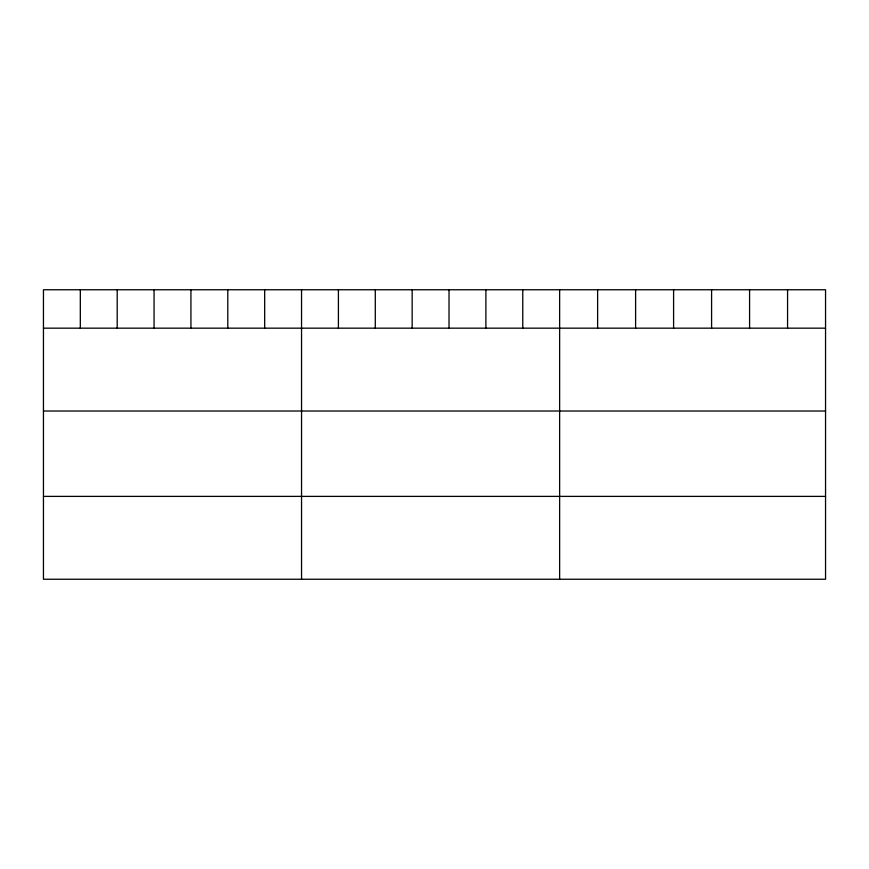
<?xml version="1.0" encoding="UTF-8"?>
<svg xmlns="http://www.w3.org/2000/svg" width="869" height="869" viewBox="0 0 869 869"><rect width="100%" height="100%" fill="white"/><g stroke="black" fill="none" stroke-linecap="round" stroke-linejoin="round"><path stroke-width="1.3" d="M825.55 328.167L825.55 579.243L43.45 579.243L43.45 289.757L825.55 289.757L825.55 328.167L43.45 328.167M43.45 411.015L825.55 411.015M43.45 496.384L825.55 496.384M787.564 289.757L787.564 328.167M749.578 289.757L749.578 328.167M711.592 289.757L711.592 328.167M673.594 289.757L673.594 328.167M635.608 289.757L635.608 328.167M597.622 289.757L597.622 328.167M559.636 289.757L559.636 579.243M522.769 289.757L522.769 328.167M485.89 289.757L485.89 328.167M449.023 289.757L449.023 328.167M412.156 289.757L412.156 328.167M375.289 289.757L375.289 328.167M338.41 289.757L338.41 328.167M301.543 289.757L301.543 579.243M264.676 289.757L264.676 328.167M227.797 289.757L227.797 328.167M190.93 289.757L190.93 328.167M154.063 289.757L154.063 328.167M117.196 289.757L117.196 328.167M80.317 289.757L80.317 328.167"/></g></svg>
